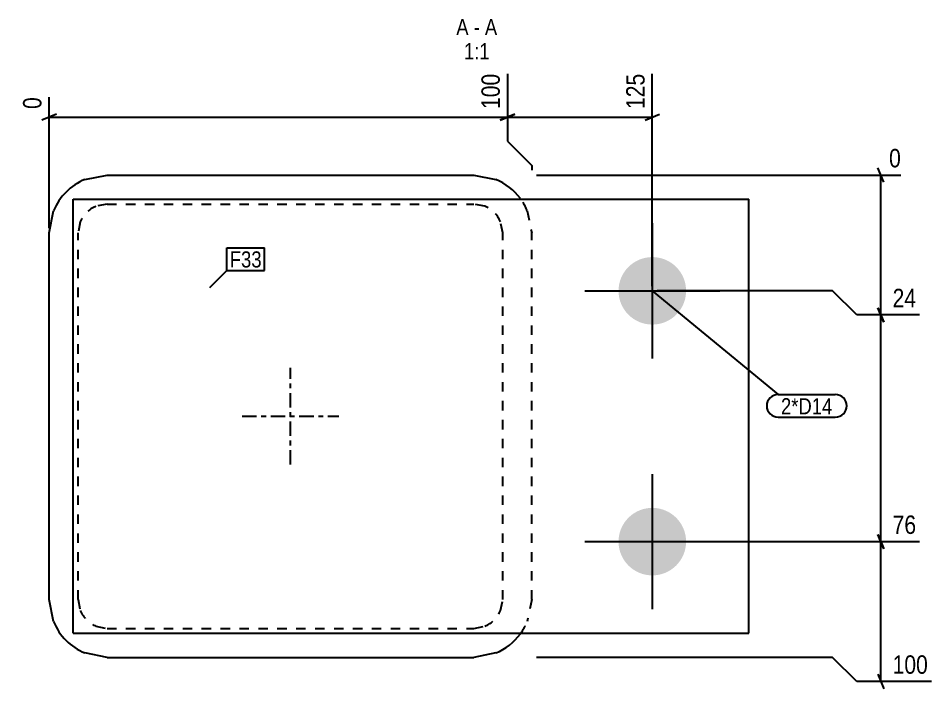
# Model space of a CAD drawing. Header units: millimetres. Extents: x 16 to 22555, y 2 to 813.
# Drawn here: x 6570.9 to 6760.3, y 2.4 to 141.4 of the extents above; entities that cross this region are included whole.
import ezdxf

# ---------------------------------------------------------------- set-up
doc = ezdxf.new("R2010")
doc.units = ezdxf.units.MM
doc.linetypes.add('DXK_LINE_DOT2', pattern=[3.9198, 1.9599, -1.9599])
doc.linetypes.add('DXK_LINE_DOT3', pattern=[5.9187, 2.979, -0.9799, 0.9799, -0.9799])
for name, color, linetype in [('MÅLSÆTNING', 7, 'Continuous'), ('STÅL', 7, 'Continuous'), ('TEKST', 7, 'Continuous')]:
    doc.layers.add(name, color=color, linetype=linetype)
doc.styles.add('Arial Narrow', font='ARIALN.TTF', dxfattribs={"height": 0.2})

msp = doc.modelspace()

# ---------------------------------------------------------------- hatches: boundary and pattern name
at = {"layer": 'STÅL', "linetype": 'Continuous'}
for points in [[(6702.35, 91.9, -1), (6702.35, 77.9, -1)], [(6702.35, 39.9, -1), (6702.35, 25.9, -1)]]:
    msp.add_hatch(color=96, dxfattribs=at).paths.add_polyline_path(points)

# ---------------------------------------------------------------- linework, layer by layer
at = {"layer": 'MÅLSÆTNING', "color": 7, "linetype": 'Continuous'}
for p, q in [((6672.35, 129.91), (6672.35, 115.9)), ((6672.35, 129.91), (6672.35, 115.9)), ((6702.35, 85.9), (6702.35, 129.91)), ((6577.35, 97.9), (6577.35, 125.04)), ((6578.85, 121.5), (6575.85, 120.3)), ((6673.85, 121.5), (6670.85, 120.3)), ((6670.85, 120.3), (6673.85, 121.5)), ((6700.85, 120.3), (6703.85, 121.5)), ((6577.35, 120.9), (6672.35, 120.9)), ((6672.35, 120.9), (6702.35, 120.9)), ((6672.35, 115.9), (6677.35, 110.9)), ((6672.35, 115.9), (6677.35, 110.9)), ((6677.35, 110.9), (6677.35, 109.9)), ((6677.35, 110.9), (6677.35, 109.9)), ((6750.32, 107.4), (6749.12, 110.4)), ((6678.35, 108.9), (6753.85, 108.9)), ((6749.72, 79.9), (6749.72, 108.9)), ((6739.72, 84.9), (6703.35, 84.9)), ((6739.72, 84.9), (6703.35, 84.9)), ((6744.72, 79.9), (6739.72, 84.9)), ((6744.72, 79.9), (6739.72, 84.9)), ((6757.75, 79.9), (6744.72, 79.9)), ((6757.75, 79.9), (6744.72, 79.9)), ((6749.12, 81.4), (6750.32, 78.4)), ((6750.32, 78.4), (6749.12, 81.4)), ((6749.72, 32.9), (6749.72, 79.9)), ((6750.32, 31.4), (6749.12, 34.4)), ((6749.12, 34.4), (6750.32, 31.4)), ((6703.35, 32.9), (6757.75, 32.9)), ((6749.72, 3.9), (6749.72, 32.9)), ((6739.72, 8.9), (6678.35, 8.9)), ((6744.72, 3.9), (6739.72, 8.9)), ((6760.19, 3.9), (6744.72, 3.9)), ((6749.12, 5.4), (6750.32, 2.4))]:
    msp.add_line(p, q, dxfattribs=at)
at = {"layer": 'STÅL', "color": 2, "linetype": 'Continuous'}
for p, q in [((6584.75, 107.99), (6589.35, 108.9)), ((6589.35, 108.9), (6665.35, 108.9)), ((6665.35, 108.9), (6669.94, 107.99)), ((6582.35, 13.9), (6582.35, 103.9)), ((6582.35, 103.9), (6722.35, 103.9)), ((6722.35, 13.9), (6722.35, 103.9)), ((6577.35, 96.9), (6578.26, 101.49)), ((6577.35, 20.9), (6577.35, 96.9)), ((6578.26, 16.31), (6577.35, 20.9)), ((6582.35, 13.9), (6722.35, 13.9)), ((6589.35, 8.9), (6584.75, 9.81)), ((6669.94, 9.81), (6665.35, 8.9)), ((6589.35, 8.9), (6665.35, 8.9))]:
    msp.add_line(p, q, dxfattribs=at)
at = {"layer": 'STÅL', "color": 7, "linetype": 'DXK_LINE_DOT2'}
for p, q in [((6589.35, 102.9), (6587.05, 102.44)), ((6589.35, 102.9), (6665.35, 102.9)), ((6667.64, 102.44), (6665.35, 102.9)), ((6676.43, 101.49), (6677.35, 96.9)), ((6583.8, 99.2), (6583.35, 96.9)), ((6671.35, 96.9), (6670.89, 99.2)), ((6583.35, 20.9), (6583.35, 96.9)), ((6671.35, 20.9), (6671.35, 96.9)), ((6677.35, 20.9), (6677.35, 96.9)), ((6583.35, 20.9), (6583.8, 18.6)), ((6670.89, 18.6), (6671.35, 20.9)), ((6677.35, 20.9), (6676.43, 16.31)), ((6587.05, 15.36), (6589.35, 14.9)), ((6665.35, 14.9), (6667.64, 15.36)), ((6589.35, 14.9), (6665.35, 14.9))]:
    msp.add_line(p, q, dxfattribs=at)
at = {"layer": 'STÅL', "color": 96, "linetype": 'Continuous'}
for p, q in [((6702.35, 98.9), (6702.35, 70.9)), ((6688.35, 84.9), (6716.35, 84.9)), ((6702.35, 46.9), (6702.35, 18.9)), ((6688.35, 32.9), (6716.35, 32.9))]:
    msp.add_line(p, q, dxfattribs=at)
at = {"layer": 'STÅL', "color": 7, "linetype": 'DXK_LINE_DOT3'}
for p, q in [((6627.35, 48.9), (6627.35, 68.9)), ((6617.35, 58.9), (6637.35, 58.9))]:
    msp.add_line(p, q, dxfattribs=at)
at = {"layer": 'STÅL', "color": 2, "linetype": 'Continuous'}
for centre, start, end in [((6589.35, 96.9), 112.5, 157.5), ((6665.35, 96.9), 36.4486, 67.5), ((6589.35, 20.9), 202.5, 247.5), ((6665.35, 20.9), 292.5, 323.5514)]:
    msp.add_arc(centre, 12, start, end, dxfattribs=at)
at = {"layer": 'STÅL', "color": 7, "linetype": 'DXK_LINE_DOT2'}
for centre, radius, start, end in [((6589.35, 96.9), 6, 112.5, 157.5), ((6665.35, 96.9), 6, 22.5, 67.5), ((6665.35, 96.9), 12, 22.5, 36.4486), ((6589.35, 20.9), 6, 202.5, 247.5), ((6665.35, 20.9), 6, 292.5, 337.5), ((6665.35, 20.9), 12, 323.5514, 337.5)]:
    msp.add_arc(centre, radius, start, end, dxfattribs=at)

# ---------------------------------------------------------------- wipeouts: each hides what was drawn before it
at = {"color": 0, "linetype": 'Continuous'}
for points in [[(6664.28, 137.91), (6664.28, 141.41), (6661.72, 141.41), (6661.72, 137.91)], [(6666.6, 137.91), (6666.6, 141.41), (6665.33, 141.41), (6665.33, 137.91)], [(6670.21, 137.91), (6670.21, 141.41), (6667.65, 141.41), (6667.65, 137.91)], [(6668.63, 132.91), (6668.63, 136.41), (6663.3, 136.41), (6663.3, 132.91)]]:
    msp.add_wipeout(points, dxfattribs=at).dxf.layer = 'TEKST'
at = {"color": 0}
for points in [[(6621.38, 89.74), (6621.38, 93.24), (6614.78, 93.24), (6614.78, 89.74)], [(6739.68, 59.3), (6739.68, 62.8), (6729.02, 62.8), (6729.02, 59.3)]]:
    msp.add_wipeout(points, dxfattribs=at).dxf.layer = 'TEKST'

# ---------------------------------------------------------------- next in the draw order: texts
at = {"layer": 'TEKST', "color": 3, "linetype": 'Continuous', "style": 'Arial Narrow'}
for s, p in [('A', (6661.72, 137.91)), ('A', (6667.65, 137.91)), ('-', (6665.33, 137.91)), ('1:1', (6663.3, 132.91))]:
    msp.add_text(s, height=3.34, dxfattribs=at).set_placement(p)

# ---------------------------------------------------------------- next in the draw order: wipeouts: each hides what was drawn before it
at = {"color": 0, "linetype": 'Continuous'}
for points in [[(6671.55, 130.71), (6665.95, 130.71), (6665.95, 121.8), (6671.55, 121.8)], [(6701.55, 130.71), (6695.95, 130.71), (6695.95, 121.8), (6701.55, 121.8)], [(6576.55, 125.84), (6570.95, 125.84), (6570.95, 121.8), (6576.55, 121.8)], [(6754.65, 109.7), (6754.65, 115.3), (6750.62, 115.3), (6750.62, 109.7)], [(6757.82, 80.7), (6757.82, 86.3), (6751.35, 86.3), (6751.35, 80.7)], [(6757.82, 33.7), (6757.82, 39.3), (6751.35, 39.3), (6751.35, 33.7)], [(6760.26, 4.7), (6760.26, 10.3), (6751.35, 10.3), (6751.35, 4.7)]]:
    msp.add_wipeout(points, dxfattribs=at).dxf.layer = 'MÅLSÆTNING'
at = {"color": 0}
for points in [[(6621.38, 89.74), (6621.38, 93.24), (6614.78, 93.24), (6614.78, 89.74)], [(6739.68, 59.3), (6739.68, 62.8), (6729.02, 62.8), (6729.02, 59.3)]]:
    msp.add_wipeout(points, dxfattribs=at).dxf.layer = 'TEKST'

# ---------------------------------------------------------------- next in the draw order: linework, layer by layer
at = {"layer": 'MÅLSÆTNING', "color": 7, "linetype": 'Continuous'}
msp.add_line((6703.35, 32.9), (6757.75, 32.9), dxfattribs=at)
at = {"layer": 'TEKST', "color": 7, "linetype": 'Continuous'}
for p, q in [((6614.18, 93.84), (6621.98, 93.84)), ((6614.18, 89.14), (6614.18, 93.84)), ((6621.98, 89.14), (6621.98, 93.84)), ((6610.64, 85.61), (6614.18, 89.14)), ((6614.18, 89.14), (6621.98, 89.14)), ((6702.35, 84.9), (6728.42, 63.4)), ((6728.42, 63.4), (6740.28, 63.4)), ((6728.42, 58.7), (6740.28, 58.7))]:
    msp.add_line(p, q, dxfattribs=at)
for centre, start, end in [((6728.42, 61.05), 90, 270), ((6740.28, 61.05), 270, 90)]:
    msp.add_arc(centre, 2.35, start, end, dxfattribs=at)

# ---------------------------------------------------------------- next in the draw order: texts
at = {"layer": 'MÅLSÆTNING', "color": 3, "linetype": 'Continuous', "style": 'Arial Narrow'}
for s, height, p in [('100', 3.818, (6670.75, 122.6)), ('125', 3.818, (6700.75, 122.6)), ('0', 3.82, (6575.75, 122.6))]:
    msp.add_text(s, height=height, rotation=90.0002, dxfattribs=at).set_placement(p)
for s, height, p in [('0', 3.82, (6751.42, 110.5)), ('24', 3.818, (6752.15, 81.5)), ('76', 3.818, (6752.15, 34.5)), ('100', 3.818, (6752.15, 5.5))]:
    msp.add_text(s, height=height, dxfattribs=at).set_placement(p)
at = {"layer": 'TEKST', "color": 3, "style": 'Arial Narrow'}
for s, p in [('F33', (6614.78, 89.74)), ('2*D14', (6729.02, 59.3))]:
    msp.add_text(s, height=3.34, dxfattribs=at).set_placement(p)

doc.saveas('drawing.dxf')
